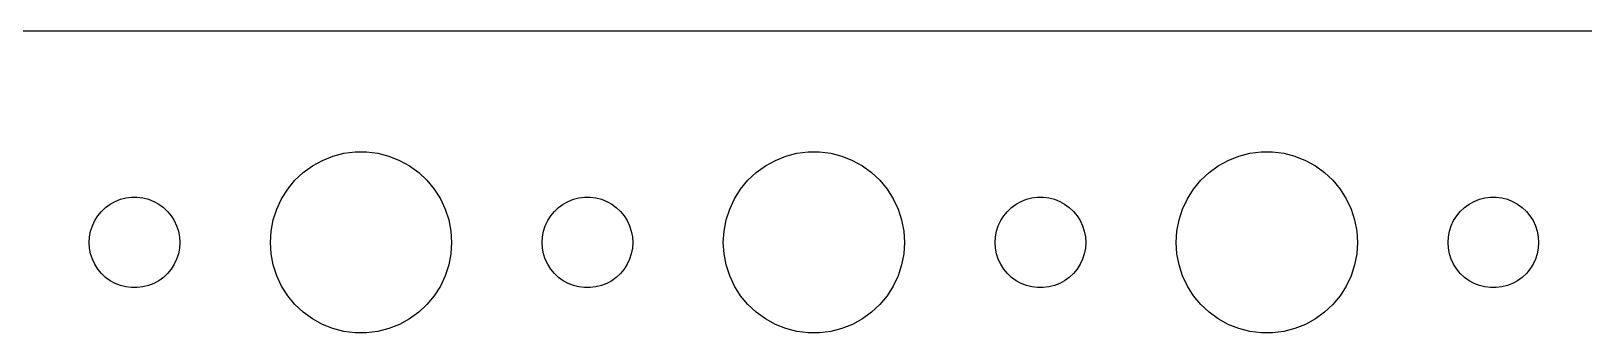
# Model space of a CAD drawing. Header units: metres. Extents: x -112 to 112, y -82 to 82.
# Drawn here: x -55.9 to -4.5, y 72 to 82 of the extents above; entities that cross this region are included whole.
import ezdxf

# ---------------------------------------------------------------- set-up
doc = ezdxf.new("R2010")
doc.units = ezdxf.units.M

msp = doc.modelspace()

# ---------------------------------------------------------------- linework, layer by layer
for p, q in [((107.314, 81.9901), (-107.314, 81.9901)), ((-46.6075, 77.533), (-46.2773, 77.7145)), ((-46.2773, 77.7145), (-45.927, 77.8532)), ((-45.927, 77.8532), (-45.5621, 77.9469)), ((-45.5621, 77.9469), (-45.1884, 77.9941)), ((-45.1884, 77.9941), (-44.8116, 77.9941)), ((-44.8116, 77.9941), (-44.4379, 77.9469)), ((-44.4379, 77.9469), (-44.0729, 77.8532)), ((-44.0729, 77.8532), (-43.7227, 77.7145)), ((-43.7227, 77.7145), (-43.3925, 77.533)), ((-31.6075, 77.533), (-31.2773, 77.7145)), ((-31.2773, 77.7145), (-30.927, 77.8532)), ((-30.927, 77.8532), (-30.5621, 77.9469)), ((-30.5621, 77.9469), (-30.1884, 77.9941)), ((-30.1884, 77.9941), (-29.8116, 77.9941)), ((-29.8116, 77.9941), (-29.4379, 77.9469)), ((-29.4379, 77.9469), (-29.0729, 77.8532)), ((-29.0729, 77.8532), (-28.7227, 77.7145)), ((-28.7227, 77.7145), (-28.3925, 77.533)), ((-16.6075, 77.533), (-16.2773, 77.7145)), ((-16.2773, 77.7145), (-15.927, 77.8532)), ((-15.927, 77.8532), (-15.5621, 77.9469)), ((-15.5621, 77.9469), (-15.1884, 77.9941)), ((-15.1884, 77.9941), (-14.8116, 77.9941)), ((-14.8116, 77.9941), (-14.4379, 77.9469)), ((-14.4379, 77.9469), (-14.0729, 77.8532)), ((-14.0729, 77.8532), (-13.7227, 77.7145)), ((-13.7227, 77.7145), (-13.3925, 77.533)), ((-47.1869, 77.0536), (-46.9123, 77.3115)), ((-46.9123, 77.3115), (-46.6075, 77.533)), ((-43.3925, 77.533), (-43.0877, 77.3115)), ((-43.0877, 77.3115), (-42.8131, 77.0536)), ((-32.1869, 77.0536), (-31.9123, 77.3115)), ((-31.9123, 77.3115), (-31.6075, 77.533)), ((-28.3925, 77.533), (-28.0877, 77.3115)), ((-28.0877, 77.3115), (-27.8131, 77.0536)), ((-17.1869, 77.0536), (-16.9123, 77.3115)), ((-16.9123, 77.3115), (-16.6075, 77.533)), ((-13.3925, 77.533), (-13.0877, 77.3115)), ((-13.0877, 77.3115), (-12.8131, 77.0536)), ((-47.6289, 76.4453), (-47.427, 76.7634)), ((-47.427, 76.7634), (-47.1869, 77.0536)), ((-42.8131, 77.0536), (-42.5729, 76.7634)), ((-42.5729, 76.7634), (-42.3711, 76.4453)), ((-32.6289, 76.4453), (-32.427, 76.7634)), ((-32.427, 76.7634), (-32.1869, 77.0536)), ((-27.8131, 77.0536), (-27.5729, 76.7634)), ((-27.5729, 76.7634), (-27.3711, 76.4453)), ((-17.6289, 76.4453), (-17.427, 76.7634)), ((-17.427, 76.7634), (-17.1869, 77.0536)), ((-12.8131, 77.0536), (-12.5729, 76.7634)), ((-12.5729, 76.7634), (-12.3711, 76.4453)), ((-53.5934, 76.0268), (-53.4561, 76.1558)), ((-53.4561, 76.1558), (-53.3037, 76.2665)), ((-53.3037, 76.2665), (-53.1387, 76.3572)), ((-53.1387, 76.3572), (-52.9635, 76.4266)), ((-52.9635, 76.4266), (-52.7811, 76.4734)), ((-52.7811, 76.4734), (-52.5942, 76.497)), ((-52.5942, 76.497), (-52.4058, 76.497)), ((-52.4058, 76.497), (-52.2189, 76.4734)), ((-52.2189, 76.4734), (-52.0365, 76.4266)), ((-52.0365, 76.4266), (-51.8613, 76.3572)), ((-51.8613, 76.3572), (-51.6963, 76.2665)), ((-51.6963, 76.2665), (-51.5439, 76.1558)), ((-51.5439, 76.1558), (-51.4065, 76.0268)), ((-47.7893, 76.1044), (-47.6289, 76.4453)), ((-42.3711, 76.4453), (-42.2107, 76.1044)), ((-38.5934, 76.0268), (-38.4561, 76.1558)), ((-38.4561, 76.1558), (-38.3037, 76.2665)), ((-38.3037, 76.2665), (-38.1387, 76.3572)), ((-38.1387, 76.3572), (-37.9635, 76.4266)), ((-37.9635, 76.4266), (-37.7811, 76.4734)), ((-37.7811, 76.4734), (-37.5942, 76.497)), ((-37.5942, 76.497), (-37.4058, 76.497)), ((-37.4058, 76.497), (-37.2189, 76.4734)), ((-37.2189, 76.4734), (-37.0365, 76.4266)), ((-37.0365, 76.4266), (-36.8613, 76.3572)), ((-36.8613, 76.3572), (-36.6963, 76.2665)), ((-36.6963, 76.2665), (-36.5439, 76.1558)), ((-36.5439, 76.1558), (-36.4065, 76.0268)), ((-32.7893, 76.1044), (-32.6289, 76.4453)), ((-27.3711, 76.4453), (-27.2107, 76.1044)), ((-23.5934, 76.0268), (-23.4561, 76.1558)), ((-23.4561, 76.1558), (-23.3037, 76.2665)), ((-23.3037, 76.2665), (-23.1387, 76.3572)), ((-23.1387, 76.3572), (-22.9635, 76.4266)), ((-22.9635, 76.4266), (-22.7811, 76.4734)), ((-22.7811, 76.4734), (-22.5942, 76.497)), ((-22.5942, 76.497), (-22.4058, 76.497)), ((-22.4058, 76.497), (-22.2189, 76.4734)), ((-22.2189, 76.4734), (-22.0365, 76.4266)), ((-22.0365, 76.4266), (-21.8613, 76.3572)), ((-21.8613, 76.3572), (-21.6963, 76.2665)), ((-21.6963, 76.2665), (-21.5439, 76.1558)), ((-21.5439, 76.1558), (-21.4065, 76.0268)), ((-17.7893, 76.1044), (-17.6289, 76.4453)), ((-12.3711, 76.4453), (-12.2107, 76.1044)), ((-8.59344, 76.0268), (-8.45613, 76.1558)), ((-8.45613, 76.1558), (-8.30373, 76.2665)), ((-8.30373, 76.2665), (-8.13866, 76.3572)), ((-8.13866, 76.3572), (-7.96352, 76.4266)), ((-7.96352, 76.4266), (-7.78107, 76.4734)), ((-7.78107, 76.4734), (-7.59418, 76.497)), ((-7.59418, 76.497), (-7.40581, 76.497)), ((-7.40581, 76.497), (-7.21892, 76.4734)), ((-7.21892, 76.4734), (-7.03647, 76.4266)), ((-7.03647, 76.4266), (-6.86133, 76.3572)), ((-6.86133, 76.3572), (-6.69626, 76.2665)), ((-6.69626, 76.2665), (-6.54385, 76.1558)), ((-6.54385, 76.1558), (-6.40654, 76.0268)), ((-53.8947, 75.5522), (-53.8145, 75.7226)), ((-53.8145, 75.7226), (-53.7135, 75.8817)), ((-53.7135, 75.8817), (-53.5934, 76.0268)), ((-51.4065, 76.0268), (-51.2865, 75.8817)), ((-51.2865, 75.8817), (-51.1855, 75.7226)), ((-51.1855, 75.7226), (-51.1053, 75.5522)), ((-47.9763, 75.376), (-47.9057, 75.7461)), ((-47.9057, 75.7461), (-47.7893, 76.1044)), ((-42.2107, 76.1044), (-42.0942, 75.7461)), ((-42.0942, 75.7461), (-42.0237, 75.376)), ((-38.8947, 75.5522), (-38.8145, 75.7226)), ((-38.8145, 75.7226), (-38.7135, 75.8817)), ((-38.7135, 75.8817), (-38.5934, 76.0268)), ((-36.4065, 76.0268), (-36.2865, 75.8817)), ((-36.2865, 75.8817), (-36.1855, 75.7226)), ((-36.1855, 75.7226), (-36.1053, 75.5522)), ((-32.9763, 75.376), (-32.9057, 75.7461)), ((-32.9057, 75.7461), (-32.7893, 76.1044)), ((-27.2107, 76.1044), (-27.0942, 75.7461)), ((-27.0942, 75.7461), (-27.0237, 75.376)), ((-23.8947, 75.5522), (-23.8145, 75.7226)), ((-23.8145, 75.7226), (-23.7135, 75.8817)), ((-23.7135, 75.8817), (-23.5934, 76.0268)), ((-21.4065, 76.0268), (-21.2865, 75.8817)), ((-21.2865, 75.8817), (-21.1855, 75.7226)), ((-21.1855, 75.7226), (-21.1053, 75.5522)), ((-17.9763, 75.376), (-17.9057, 75.7461)), ((-17.9057, 75.7461), (-17.7893, 76.1044)), ((-12.2107, 76.1044), (-12.0942, 75.7461)), ((-12.0942, 75.7461), (-12.0237, 75.376)), ((-8.89465, 75.5522), (-8.81445, 75.7226)), ((-8.81445, 75.7226), (-8.71352, 75.8817)), ((-8.71352, 75.8817), (-8.59344, 76.0268)), ((-6.40654, 76.0268), (-6.28647, 75.8817)), ((-6.28647, 75.8817), (-6.18553, 75.7226)), ((-6.18553, 75.7226), (-6.10533, 75.5522)), ((-54, 75), (-53.9882, 75.188)), ((-53.9882, 75.188), (-53.9529, 75.373)), ((-53.9529, 75.373), (-53.8947, 75.5522)), ((-51.1053, 75.5522), (-51.0471, 75.373)), ((-51.0471, 75.373), (-51.0118, 75.188)), ((-51.0118, 75.188), (-51, 75)), ((-48, 75), (-47.9763, 75.376)), ((-42.0237, 75.376), (-42, 75)), ((-39, 75), (-38.9882, 75.188)), ((-38.9882, 75.188), (-38.9529, 75.373)), ((-38.9529, 75.373), (-38.8947, 75.5522)), ((-36.1053, 75.5522), (-36.0471, 75.373)), ((-36.0471, 75.373), (-36.0118, 75.188)), ((-36.0118, 75.188), (-36, 75)), ((-33, 75), (-32.9763, 75.376)), ((-27.0237, 75.376), (-27, 75)), ((-24, 75), (-23.9882, 75.188)), ((-23.9882, 75.188), (-23.9529, 75.373)), ((-23.9529, 75.373), (-23.8947, 75.5522)), ((-21.1053, 75.5522), (-21.0471, 75.373)), ((-21.0471, 75.373), (-21.0118, 75.188)), ((-21.0118, 75.188), (-21, 75)), ((-18, 75), (-17.9763, 75.376)), ((-12.0237, 75.376), (-12, 75)), ((-9, 75), (-8.98816, 75.188)), ((-8.98816, 75.188), (-8.95287, 75.373)), ((-8.95287, 75.373), (-8.89465, 75.5522)), ((-6.10533, 75.5522), (-6.04712, 75.373)), ((-6.04712, 75.373), (-6.01183, 75.188)), ((-6.01183, 75.188), (-6, 75)), ((-53.9882, 74.812), (-54, 75)), ((-53.9529, 74.627), (-53.9882, 74.812)), ((-53.8947, 74.4478), (-53.9529, 74.627)), ((-51.0471, 74.627), (-51.1053, 74.4478)), ((-51.0118, 74.812), (-51.0471, 74.627)), ((-51, 75), (-51.0118, 74.812)), ((-47.9763, 74.624), (-48, 75)), ((-47.9057, 74.2539), (-47.9763, 74.624)), ((-42.0237, 74.624), (-42.0942, 74.2539)), ((-42, 75), (-42.0237, 74.624)), ((-38.9882, 74.812), (-39, 75)), ((-38.9529, 74.627), (-38.9882, 74.812)), ((-38.8947, 74.4478), (-38.9529, 74.627)), ((-36.0471, 74.627), (-36.1053, 74.4478)), ((-36.0118, 74.812), (-36.0471, 74.627)), ((-36, 75), (-36.0118, 74.812)), ((-32.9763, 74.624), (-33, 75)), ((-32.9057, 74.2539), (-32.9763, 74.624)), ((-27.0237, 74.624), (-27.0942, 74.2539)), ((-27, 75), (-27.0237, 74.624)), ((-23.9882, 74.812), (-24, 75)), ((-23.9529, 74.627), (-23.9882, 74.812)), ((-23.8947, 74.4478), (-23.9529, 74.627)), ((-21.0471, 74.627), (-21.1053, 74.4478)), ((-21.0118, 74.812), (-21.0471, 74.627)), ((-21, 75), (-21.0118, 74.812)), ((-17.9763, 74.624), (-18, 75)), ((-17.9057, 74.2539), (-17.9763, 74.624)), ((-12.0237, 74.624), (-12.0942, 74.2539)), ((-12, 75), (-12.0237, 74.624)), ((-8.98816, 74.812), (-9, 75)), ((-8.95287, 74.627), (-8.98816, 74.812)), ((-8.89465, 74.4478), (-8.95287, 74.627)), ((-6.04712, 74.627), (-6.10533, 74.4478)), ((-6.01183, 74.812), (-6.04712, 74.627)), ((-6, 75), (-6.01183, 74.812)), ((-53.8145, 74.2774), (-53.8947, 74.4478)), ((-53.7135, 74.1183), (-53.8145, 74.2774)), ((-53.5934, 73.9732), (-53.7135, 74.1183)), ((-51.2865, 74.1183), (-51.4065, 73.9732)), ((-51.1855, 74.2774), (-51.2865, 74.1183)), ((-51.1053, 74.4478), (-51.1855, 74.2774)), ((-47.7893, 73.8956), (-47.9057, 74.2539)), ((-42.0942, 74.2539), (-42.2107, 73.8956)), ((-38.8145, 74.2774), (-38.8947, 74.4478)), ((-38.7135, 74.1183), (-38.8145, 74.2774)), ((-38.5934, 73.9732), (-38.7135, 74.1183)), ((-36.2865, 74.1183), (-36.4065, 73.9732)), ((-36.1855, 74.2774), (-36.2865, 74.1183)), ((-36.1053, 74.4478), (-36.1855, 74.2774)), ((-32.7893, 73.8956), (-32.9057, 74.2539)), ((-27.0942, 74.2539), (-27.2107, 73.8956)), ((-23.8145, 74.2774), (-23.8947, 74.4478)), ((-23.7135, 74.1183), (-23.8145, 74.2774)), ((-23.5934, 73.9732), (-23.7135, 74.1183)), ((-21.2865, 74.1183), (-21.4065, 73.9732)), ((-21.1855, 74.2774), (-21.2865, 74.1183)), ((-21.1053, 74.4478), (-21.1855, 74.2774)), ((-17.7893, 73.8956), (-17.9057, 74.2539)), ((-12.0942, 74.2539), (-12.2107, 73.8956)), ((-8.81445, 74.2774), (-8.89465, 74.4478)), ((-8.71352, 74.1183), (-8.81445, 74.2774)), ((-8.59344, 73.9732), (-8.71352, 74.1183)), ((-6.28647, 74.1183), (-6.40654, 73.9732)), ((-6.18553, 74.2774), (-6.28647, 74.1183)), ((-6.10533, 74.4478), (-6.18553, 74.2774)), ((-53.4561, 73.8442), (-53.5934, 73.9732)), ((-53.3037, 73.7335), (-53.4561, 73.8442)), ((-53.1387, 73.6428), (-53.3037, 73.7335)), ((-52.9635, 73.5734), (-53.1387, 73.6428)), ((-52.7811, 73.5266), (-52.9635, 73.5734)), ((-52.0365, 73.5734), (-52.2189, 73.5266)), ((-51.8613, 73.6428), (-52.0365, 73.5734)), ((-51.6963, 73.7335), (-51.8613, 73.6428)), ((-51.5439, 73.8442), (-51.6963, 73.7335)), ((-51.4065, 73.9732), (-51.5439, 73.8442)), ((-47.6289, 73.5547), (-47.7893, 73.8956)), ((-47.427, 73.2366), (-47.6289, 73.5547)), ((-42.3711, 73.5547), (-42.5729, 73.2366)), ((-42.2107, 73.8956), (-42.3711, 73.5547)), ((-38.4561, 73.8442), (-38.5934, 73.9732)), ((-38.3037, 73.7335), (-38.4561, 73.8442)), ((-38.1387, 73.6428), (-38.3037, 73.7335)), ((-37.9635, 73.5734), (-38.1387, 73.6428)), ((-37.7811, 73.5266), (-37.9635, 73.5734)), ((-37.0365, 73.5734), (-37.2189, 73.5266)), ((-36.8613, 73.6428), (-37.0365, 73.5734)), ((-36.6963, 73.7335), (-36.8613, 73.6428)), ((-36.5439, 73.8442), (-36.6963, 73.7335)), ((-36.4065, 73.9732), (-36.5439, 73.8442)), ((-32.6289, 73.5547), (-32.7893, 73.8956)), ((-32.427, 73.2366), (-32.6289, 73.5547)), ((-27.3711, 73.5547), (-27.5729, 73.2366)), ((-27.2107, 73.8956), (-27.3711, 73.5547)), ((-23.4561, 73.8442), (-23.5934, 73.9732)), ((-23.3037, 73.7335), (-23.4561, 73.8442)), ((-23.1387, 73.6428), (-23.3037, 73.7335)), ((-22.9635, 73.5734), (-23.1387, 73.6428)), ((-22.7811, 73.5266), (-22.9635, 73.5734)), ((-22.0365, 73.5734), (-22.2189, 73.5266)), ((-21.8613, 73.6428), (-22.0365, 73.5734)), ((-21.6963, 73.7335), (-21.8613, 73.6428)), ((-21.5439, 73.8442), (-21.6963, 73.7335)), ((-21.4065, 73.9732), (-21.5439, 73.8442)), ((-17.6289, 73.5547), (-17.7893, 73.8956)), ((-17.427, 73.2366), (-17.6289, 73.5547)), ((-12.3711, 73.5547), (-12.5729, 73.2366)), ((-12.2107, 73.8956), (-12.3711, 73.5547)), ((-8.45613, 73.8442), (-8.59344, 73.9732)), ((-8.30373, 73.7335), (-8.45613, 73.8442)), ((-8.13866, 73.6428), (-8.30373, 73.7335)), ((-7.96352, 73.5734), (-8.13866, 73.6428)), ((-7.78107, 73.5266), (-7.96352, 73.5734)), ((-7.03647, 73.5734), (-7.21892, 73.5266)), ((-6.86133, 73.6428), (-7.03647, 73.5734)), ((-6.69626, 73.7335), (-6.86133, 73.6428)), ((-6.54385, 73.8442), (-6.69626, 73.7335)), ((-6.40654, 73.9732), (-6.54385, 73.8442)), ((-52.5942, 73.503), (-52.7811, 73.5266)), ((-52.4058, 73.503), (-52.5942, 73.503)), ((-52.2189, 73.5266), (-52.4058, 73.503)), ((-47.1869, 72.9464), (-47.427, 73.2366)), ((-42.5729, 73.2366), (-42.8131, 72.9464)), ((-37.5942, 73.503), (-37.7811, 73.5266)), ((-37.4058, 73.503), (-37.5942, 73.503)), ((-37.2189, 73.5266), (-37.4058, 73.503)), ((-32.1869, 72.9464), (-32.427, 73.2366)), ((-27.5729, 73.2366), (-27.8131, 72.9464)), ((-22.5942, 73.503), (-22.7811, 73.5266)), ((-22.4058, 73.503), (-22.5942, 73.503)), ((-22.2189, 73.5266), (-22.4058, 73.503)), ((-17.1869, 72.9464), (-17.427, 73.2366)), ((-12.5729, 73.2366), (-12.8131, 72.9464)), ((-7.59418, 73.503), (-7.78107, 73.5266)), ((-7.40581, 73.503), (-7.59418, 73.503)), ((-7.21892, 73.5266), (-7.40581, 73.503)), ((-46.9123, 72.6885), (-47.1869, 72.9464)), ((-46.6075, 72.467), (-46.9123, 72.6885)), ((-43.0877, 72.6885), (-43.3925, 72.467)), ((-42.8131, 72.9464), (-43.0877, 72.6885)), ((-31.9123, 72.6885), (-32.1869, 72.9464)), ((-31.6075, 72.467), (-31.9123, 72.6885)), ((-28.0877, 72.6885), (-28.3925, 72.467)), ((-27.8131, 72.9464), (-28.0877, 72.6885)), ((-16.9123, 72.6885), (-17.1869, 72.9464)), ((-16.6075, 72.467), (-16.9123, 72.6885)), ((-13.0877, 72.6885), (-13.3925, 72.467)), ((-12.8131, 72.9464), (-13.0877, 72.6885)), ((-46.2773, 72.2855), (-46.6075, 72.467)), ((-45.927, 72.1468), (-46.2773, 72.2855)), ((-45.5621, 72.0531), (-45.927, 72.1468)), ((-45.1884, 72.0059), (-45.5621, 72.0531)), ((-44.8116, 72.0059), (-45.1884, 72.0059)), ((-44.4379, 72.0531), (-44.8116, 72.0059)), ((-44.0729, 72.1468), (-44.4379, 72.0531)), ((-43.7227, 72.2855), (-44.0729, 72.1468)), ((-43.3925, 72.467), (-43.7227, 72.2855)), ((-31.2773, 72.2855), (-31.6075, 72.467)), ((-30.927, 72.1468), (-31.2773, 72.2855)), ((-30.5621, 72.0531), (-30.927, 72.1468)), ((-30.1884, 72.0059), (-30.5621, 72.0531)), ((-29.8116, 72.0059), (-30.1884, 72.0059)), ((-29.4379, 72.0531), (-29.8116, 72.0059)), ((-29.0729, 72.1468), (-29.4379, 72.0531)), ((-28.7227, 72.2855), (-29.0729, 72.1468)), ((-28.3925, 72.467), (-28.7227, 72.2855)), ((-16.2773, 72.2855), (-16.6075, 72.467)), ((-15.927, 72.1468), (-16.2773, 72.2855)), ((-15.5621, 72.0531), (-15.927, 72.1468)), ((-15.1884, 72.0059), (-15.5621, 72.0531)), ((-14.8116, 72.0059), (-15.1884, 72.0059)), ((-14.4379, 72.0531), (-14.8116, 72.0059)), ((-14.0729, 72.1468), (-14.4379, 72.0531)), ((-13.7227, 72.2855), (-14.0729, 72.1468)), ((-13.3925, 72.467), (-13.7227, 72.2855))]:
    msp.add_line(p, q)

doc.saveas('drawing.dxf')
